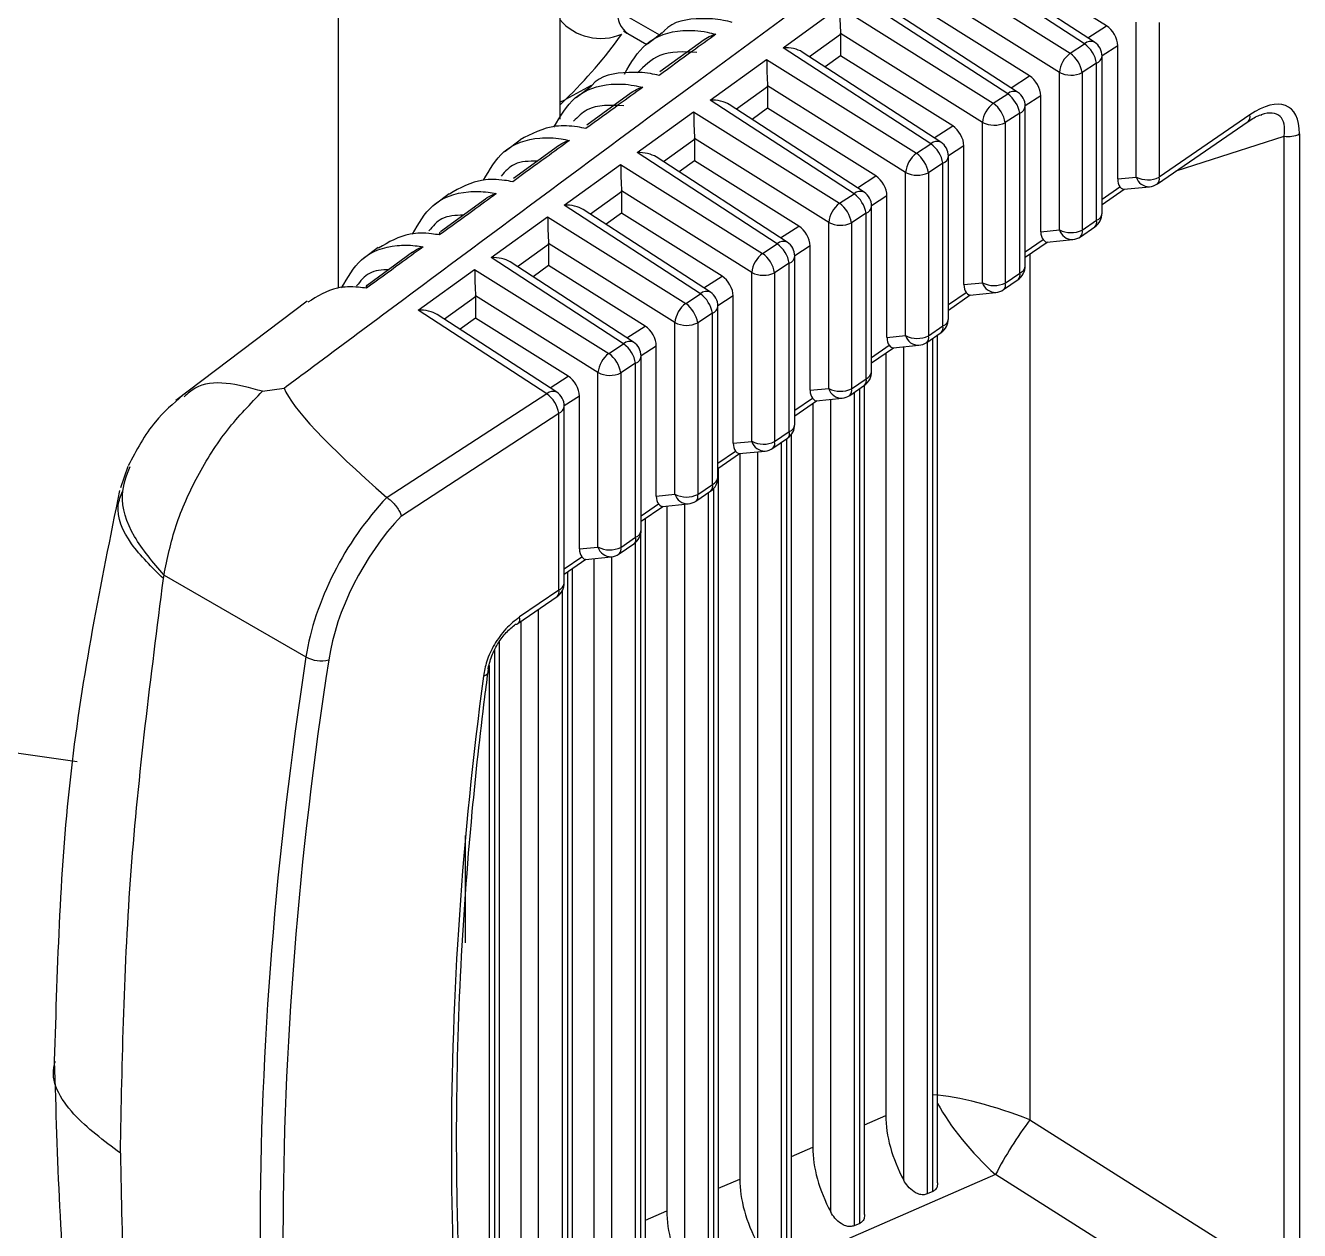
# Model space of a CAD drawing. Extents: x 16.5 to 113.1, y 4.4 to 84.5.
# Drawn here: x 23.024 to 23.789, y 64.282 to 65.005 of the extents above; entities that cross this region are included whole.
import ezdxf

# ---------------------------------------------------------------- set-up
doc = ezdxf.new("R2010")
doc.units = 0
doc.header["$MEASUREMENT"] = 0
doc.layers.add('OBJECT', color=7, linetype='CONTINUOUS')

msp = doc.modelspace()

# ---------------------------------------------------------------- linework, layer by layer
at = {"layer": 'OBJECT'}
for p, q in [((23.34438, 71.98588), (23.34438, 64.94917)), ((23.21145, 71.90914), (23.21145, 64.84773)), ((23.55635, 65.04811), (23.65097, 64.98883)), ((23.65961, 64.99445), (23.5662, 65.05519)), ((23.66555, 64.99545), (23.57769, 65.05258)), ((23.67274, 65.00526), (23.60074, 65.05037)), ((23.64445, 64.97733), (23.55689, 65.03219)), ((23.61347, 64.96442), (23.52235, 65.02367)), ((23.61941, 64.96542), (23.53385, 65.02105)), ((23.62657, 64.9752), (23.5569, 65.01885)), ((23.37916, 65.01436), (23.40435, 64.99981)), ((23.47851, 64.99214), (23.51251, 65.01659)), ((23.51251, 65.01659), (23.60479, 64.95877)), ((23.66161, 64.99801), (23.67274, 65.00526)), ((23.69063, 64.91445), (23.69063, 65.00739)), ((23.70432, 65.00722), (23.70432, 64.91428)), ((23.38538, 65.00062), (23.39669, 64.99409)), ((23.40592, 65.001), (23.39702, 64.99427)), ((23.43113, 64.99695), (23.40452, 64.97764)), ((23.51306, 65.00008), (23.49441, 64.98667)), ((23.59827, 64.94727), (23.51304, 65.00067)), ((23.51306, 65.00008), (23.51306, 64.98732)), ((23.56734, 64.93439), (23.47851, 64.99214)), ((23.57328, 64.93539), (23.49001, 64.98953)), ((23.51306, 64.98732), (23.50373, 64.98061)), ((23.58039, 64.94514), (23.51306, 64.98732)), ((23.65097, 64.98883), (23.65961, 64.99445)), ((23.67947, 64.99329), (23.6701, 64.98719)), ((23.6701, 64.89275), (23.6701, 64.98707)), ((23.67947, 64.91334), (23.67947, 64.99329)), ((23.43467, 64.96062), (23.46867, 64.98506)), ((23.46867, 64.98506), (23.55862, 64.92871)), ((23.66679, 64.98278), (23.65815, 64.97716)), ((23.66679, 64.88846), (23.66679, 64.98278)), ((23.61548, 64.96798), (23.62657, 64.9752)), ((23.64445, 64.8827), (23.64445, 64.97733)), ((23.65815, 64.97716), (23.65815, 64.88252)), ((23.36325, 64.96942), (23.34784, 64.96095)), ((23.36332, 64.96878), (23.35438, 64.96202)), ((23.38737, 64.96507), (23.36059, 64.94563)), ((23.46922, 64.96856), (23.45057, 64.95514)), ((23.5521, 64.91721), (23.4692, 64.96914)), ((23.46922, 64.96856), (23.46922, 64.9558)), ((23.60479, 64.95877), (23.61347, 64.96442)), ((23.34438, 64.95944), (23.34784, 64.96095)), ((23.34438, 64.95763), (23.34784, 64.96095)), ((23.5212, 64.90435), (23.43467, 64.96062)), ((23.52714, 64.90535), (23.44617, 64.958)), ((23.63329, 64.96323), (23.62396, 64.95716)), ((23.62396, 64.86103), (23.62396, 64.95704)), ((23.63329, 64.88158), (23.63329, 64.96323)), ((23.39083, 64.92909), (23.42483, 64.95354)), ((23.42483, 64.95354), (23.51244, 64.89865)), ((23.46922, 64.9558), (23.45989, 64.94908)), ((23.53421, 64.91508), (23.46922, 64.9558)), ((23.62065, 64.95275), (23.61197, 64.9471)), ((23.62065, 64.85673), (23.62065, 64.95275)), ((23.75883, 64.95177), (23.70432, 64.91428)), ((23.56934, 64.93795), (23.58039, 64.94514)), ((23.59827, 64.85094), (23.59827, 64.94727)), ((23.61197, 64.9471), (23.61197, 64.85076)), ((23.7033, 64.91033), (23.75781, 64.94782)), ((23.75772, 64.94776), (23.75781, 64.94782)), ((23.32071, 64.93655), (23.31173, 64.92976)), ((23.42538, 64.93703), (23.40673, 64.92362)), ((23.50592, 64.88715), (23.42536, 64.93762)), ((23.42538, 64.93703), (23.42538, 64.92427)), ((23.55862, 64.92871), (23.56734, 64.93439)), ((23.7146, 64.9181), (23.77939, 64.93903)), ((23.77939, 64.25156), (23.77939, 64.93903)), ((23.78867, 64.94032), (23.78867, 64.25284)), ((23.34361, 64.93317), (23.31665, 64.91358)), ((23.47507, 64.87432), (23.39083, 64.92909)), ((23.48101, 64.87532), (23.40233, 64.92648)), ((23.58712, 64.93317), (23.57783, 64.92712)), ((23.57783, 64.8293), (23.57783, 64.927)), ((23.58712, 64.84982), (23.58712, 64.93317)), ((23.34699, 64.89757), (23.38099, 64.92201)), ((23.38099, 64.92201), (23.46626, 64.86859)), ((23.42538, 64.92427), (23.41605, 64.91756)), ((23.48804, 64.88502), (23.42538, 64.92427)), ((23.57452, 64.92271), (23.56579, 64.91703)), ((23.57452, 64.825), (23.57452, 64.92271)), ((23.52321, 64.90791), (23.53421, 64.91508)), ((23.5521, 64.81918), (23.5521, 64.91721)), ((23.56579, 64.91703), (23.56579, 64.81901)), ((23.67947, 64.91334), (23.69063, 64.91445)), ((23.27807, 64.9043), (23.26909, 64.89751)), ((23.38154, 64.90551), (23.36289, 64.89209)), ((23.45974, 64.85709), (23.38152, 64.90609)), ((23.38154, 64.90551), (23.38154, 64.89275)), ((23.51244, 64.89865), (23.5212, 64.90435)), ((23.54094, 64.90311), (23.53169, 64.89709)), ((23.54094, 64.81807), (23.54094, 64.90311)), ((23.6701, 64.90124), (23.68085, 64.90864)), ((23.6701, 64.898), (23.68332, 64.90709)), ((23.68311, 64.90707), (23.69863, 64.90862)), ((23.29985, 64.90124), (23.27271, 64.8815)), ((23.42893, 64.84429), (23.34699, 64.89757)), ((23.53169, 64.79757), (23.53169, 64.89697)), ((23.30315, 64.86604), (23.33715, 64.89049)), ((23.33715, 64.89049), (23.42008, 64.83853)), ((23.43488, 64.84529), (23.35849, 64.89496)), ((23.38154, 64.89275), (23.37221, 64.88604)), ((23.44186, 64.85496), (23.38154, 64.89275)), ((23.52838, 64.89268), (23.51962, 64.88697)), ((23.52838, 64.79328), (23.52838, 64.89268)), ((23.65815, 64.88252), (23.66679, 64.88846)), ((23.47707, 64.87788), (23.48804, 64.88502)), ((23.50592, 64.78742), (23.50592, 64.88715)), ((23.51962, 64.88697), (23.51962, 64.78725)), ((23.63329, 64.88158), (23.64445, 64.8827)), ((23.65713, 64.87857), (23.66576, 64.88451)), ((23.3377, 64.87398), (23.31905, 64.86057)), ((23.41357, 64.82702), (23.33768, 64.87457)), ((23.3377, 64.87398), (23.3377, 64.86122)), ((23.46626, 64.86859), (23.47507, 64.87432)), ((23.49476, 64.87305), (23.48556, 64.86706)), ((23.49476, 64.78631), (23.49476, 64.87305)), ((23.62396, 64.86951), (23.63467, 64.87688)), ((23.62396, 64.86627), (23.63714, 64.87533)), ((23.63693, 64.87531), (23.65245, 64.87686)), ((23.23543, 64.87205), (23.22644, 64.86526)), ((23.25609, 64.86928), (23.22877, 64.84938)), ((23.3828, 64.81425), (23.30315, 64.86604)), ((23.48556, 64.76584), (23.48556, 64.86694)), ((23.62669, 64.86815), (23.62669, 64.34813)), ((23.25931, 64.83452), (23.29331, 64.85896)), ((23.29331, 64.85896), (23.37391, 64.80846)), ((23.38874, 64.81525), (23.31465, 64.86343)), ((23.3377, 64.86122), (23.32837, 64.85451)), ((23.39568, 64.8249), (23.3377, 64.86122)), ((23.45974, 64.75566), (23.45974, 64.85709)), ((23.48225, 64.86265), (23.47344, 64.85691)), ((23.47344, 64.85691), (23.47344, 64.75549)), ((23.48225, 64.76155), (23.48225, 64.86265)), ((23.43094, 64.84785), (23.44186, 64.85496)), ((23.58712, 64.84982), (23.59827, 64.85094)), ((23.61095, 64.84682), (23.61963, 64.85279)), ((23.61197, 64.85076), (23.62065, 64.85673)), ((23.29386, 64.84246), (23.27521, 64.82905)), ((23.36739, 64.79696), (23.29384, 64.84304)), ((23.29386, 64.84246), (23.29386, 64.8297)), ((23.42008, 64.83853), (23.42893, 64.84429)), ((23.44859, 64.84299), (23.43942, 64.83702)), ((23.44859, 64.75455), (23.44859, 64.84299)), ((23.57783, 64.83779), (23.58849, 64.84512)), ((23.57783, 64.83454), (23.59097, 64.84358)), ((23.59076, 64.84356), (23.60628, 64.84511)), ((23.19279, 64.83981), (23.11397, 64.7802)), ((23.33667, 64.78422), (23.25931, 64.83452)), ((23.43943, 64.73411), (23.43943, 64.8369)), ((23.34261, 64.78522), (23.27081, 64.83191)), ((23.29386, 64.8297), (23.28453, 64.82299)), ((23.3495, 64.79483), (23.29386, 64.8297)), ((23.41357, 64.72391), (23.41357, 64.82702)), ((23.43611, 64.83261), (23.42726, 64.82685)), ((23.42726, 64.82685), (23.42726, 64.72373)), ((23.43611, 64.72982), (23.43611, 64.83261)), ((23.3848, 64.81781), (23.39568, 64.8249)), ((23.54094, 64.81807), (23.5521, 64.81918)), ((23.56477, 64.81506), (23.57349, 64.82106)), ((23.56579, 64.81901), (23.57452, 64.825)), ((23.57132, 64.31029), (23.57132, 64.81956)), ((23.37391, 64.80846), (23.3828, 64.81425)), ((23.40241, 64.81293), (23.39329, 64.80699)), ((23.40241, 64.72279), (23.40241, 64.81293)), ((23.53169, 64.80606), (23.54232, 64.81336)), ((23.53169, 64.80281), (23.54479, 64.81182)), ((23.54458, 64.8118), (23.5601, 64.81335)), ((23.55096, 64.31187), (23.55096, 64.81243)), ((23.56504, 64.81524), (23.56504, 64.30354)), ((23.56839, 64.305), (23.56839, 64.81754)), ((23.39329, 64.70238), (23.39329, 64.80687)), ((23.5402, 64.80866), (23.5402, 64.35072)), ((23.36739, 64.69215), (23.36739, 64.79696)), ((23.38998, 64.80258), (23.38109, 64.79679)), ((23.38109, 64.79679), (23.38109, 64.69197)), ((23.38998, 64.69809), (23.38998, 64.80258)), ((23.33867, 64.78778), (23.3495, 64.79483)), ((23.5186, 64.7833), (23.52736, 64.78933)), ((23.51962, 64.78725), (23.52838, 64.79328)), ((23.52748, 64.29119), (23.52748, 64.78941)), ((23.16597, 64.78571), (23.17887, 64.78765)), ((23.33667, 64.78422), (23.24087, 64.72185)), ((23.35623, 64.78287), (23.34716, 64.77696)), ((23.35623, 64.69103), (23.35623, 64.78287)), ((23.48556, 64.77433), (23.49614, 64.7816)), ((23.49476, 64.78631), (23.50592, 64.78742)), ((23.4984, 64.78004), (23.51392, 64.78159)), ((23.50712, 64.29278), (23.50712, 64.78091)), ((23.5212, 64.78509), (23.5212, 64.28445)), ((23.52455, 64.28591), (23.52455, 64.78739)), ((23.34716, 64.67065), (23.34716, 64.77684)), ((23.48556, 64.77108), (23.49861, 64.78006)), ((23.49636, 64.77851), (23.49636, 64.33163)), ((23.24931, 64.711), (23.34385, 64.77255)), ((23.34385, 64.66636), (23.34385, 64.77255)), ((23.47242, 64.75154), (23.48123, 64.7576)), ((23.47344, 64.75549), (23.48225, 64.76155)), ((23.48364, 64.2721), (23.48364, 64.75994)), ((23.43943, 64.7426), (23.44996, 64.74985)), ((23.44859, 64.75455), (23.45974, 64.75566)), ((23.45223, 64.74828), (23.46775, 64.74983)), ((23.47736, 64.75494), (23.47736, 64.26536)), ((23.48071, 64.26682), (23.48071, 64.75724)), ((23.43943, 64.73935), (23.45244, 64.7483)), ((23.45252, 64.74831), (23.45252, 64.31253)), ((23.46328, 64.27369), (23.46328, 64.74939)), ((23.08512, 64.74058), (23.08055, 64.72781)), ((23.4398, 64.25301), (23.4398, 64.73961)), ((23.42726, 64.72373), (23.43611, 64.72982)), ((23.43687, 64.24772), (23.43687, 64.72743)), ((23.24087, 64.72185), (23.24064, 64.72203)), ((23.40241, 64.72279), (23.41357, 64.72391)), ((23.42624, 64.71978), (23.43509, 64.72587)), ((23.43352, 64.72479), (23.43352, 64.24626)), ((23.39329, 64.71087), (23.40378, 64.71809)), ((23.39329, 64.70763), (23.40626, 64.71655)), ((23.40605, 64.71652), (23.42157, 64.71807)), ((23.40867, 64.71679), (23.40867, 64.29344)), ((23.41944, 64.25459), (23.41944, 64.71786)), ((23.39595, 64.23392), (23.39595, 64.70946)), ((23.38109, 64.69197), (23.38998, 64.69809)), ((23.39303, 64.22863), (23.39303, 64.70009)), ((23.35623, 64.69103), (23.36739, 64.69215)), ((23.38007, 64.68803), (23.38896, 64.69414)), ((23.38968, 64.69469), (23.38968, 64.22717)), ((23.34716, 64.67914), (23.35761, 64.68633)), ((23.34716, 64.6759), (23.36008, 64.68479)), ((23.35987, 64.68477), (23.37539, 64.68632)), ((23.36483, 64.68526), (23.36483, 64.27435)), ((23.3756, 64.2355), (23.3756, 64.68634)), ((23.10647, 64.67319), (23.10678, 64.67536)), ((23.10678, 64.67536), (23.19203, 64.62615)), ((23.34919, 64.20954), (23.34919, 64.67729)), ((23.35211, 64.21482), (23.35211, 64.67931)), ((23.34385, 64.66636), (23.32032, 64.65018)), ((23.34584, 64.66568), (23.34584, 64.20808)), ((23.3193, 64.64623), (23.34282, 64.66241)), ((23.33176, 64.21641), (23.33176, 64.6548)), ((23.32099, 64.6474), (23.32099, 64.25526)), ((23.30827, 64.19573), (23.30827, 64.63552)), ((23.30534, 64.19045), (23.30534, 64.63036)), ((23.30199, 64.62103), (23.30199, 64.18899)), ((23.28791, 64.45442), (23.28791, 64.51889)), ((23.52748, 64.34518), (23.5402, 64.35072)), ((23.62669, 64.34813), (23.77939, 64.25156)), ((23.48364, 64.32609), (23.49636, 64.33163)), ((23.60608, 64.31518), (23.29163, 64.17824)), ((23.75642, 64.2201), (23.60608, 64.31518)), ((23.4398, 64.30699), (23.45252, 64.31253)), ((23.56839, 64.305), (23.56504, 64.30354)), ((23.39595, 64.2879), (23.40867, 64.29344)), ((23.52455, 64.28591), (23.5212, 64.28445))]:
    msp.add_line(p, q, dxfattribs=at)
at = {"layer": 'OBJECT', "flags": 128}
for points in [[(22.32757, 65.09288), (22.39848, 64.99425), (22.47497, 64.90286), (22.5559, 64.82008), (22.64004, 64.74716), (22.72614, 64.6852), (22.81288, 64.63512), (22.89897, 64.59769), (22.98311, 64.57346), (23.05462, 64.56335)], [(23.29858, 64.61464), (23.29952, 64.61504), (23.30032, 64.6155), (23.30096, 64.61603), (23.30143, 64.61661), (23.30172, 64.61724), (23.30182, 64.6179), (23.30174, 64.61858), (23.30147, 64.61926)]]:
    msp.add_lwpolyline(points, dxfattribs=at)
at = {"layer": 'OBJECT'}
for centre, radius, start, end in [((23.39348, 65.01256), 0.01443, 172.85696, 235.83082), ((23.36898, 65.03007), 0.03235, 220.51695, 293.12435), ((23.15282, 65.16284), 0.2807, 314.00793, 324.61972), ((23.66329, 64.99069), 0.00527, 64.69447, 134.42262), ((23.6601, 64.98707), 0.01, 0, 56.96766), ((23.66082, 64.97565), 0.01645, 126.76781, 174.14287), ((23.63996, 64.97401), 0.01846, 9.79966, 53.37752), ((23.64859, 64.97964), 0.01846, 9.79966, 53.37752), ((23.66496, 64.98761), 0.00517, 290.7046, 353.98537), ((23.65148, 64.99115), 0.0155, 243.05513, 295.48896), ((23.61716, 64.96066), 0.00527, 64.69222, 134.42777), ((23.60246, 64.9496), 0.01846, 9.79975, 53.37543), ((23.61396, 64.95704), 0.01, 0, 56.96766), ((23.61464, 64.94559), 0.01645, 126.76361, 174.14604), ((23.59378, 64.94395), 0.01846, 9.80052, 53.37418), ((23.61883, 64.95758), 0.00516, 290.68948, 354.00049), ((23.75509, 64.95063), 0.00391, 314.04048, 16.9415), ((23.6053, 64.96109), 0.0155, 243.05411, 295.48896), ((23.57103, 64.93062), 0.00527, 64.68596, 134.42954), ((23.55632, 64.91957), 0.01846, 9.80102, 53.37416), ((23.56783, 64.927), 0.01, 0, 56.96766), ((23.78199, 64.95445), 0.01563, 260.45171, 295.31605), ((23.56846, 64.91553), 0.01645, 126.76593, 174.14475), ((23.5476, 64.91389), 0.01846, 9.80022, 53.37696), ((23.57269, 64.92754), 0.00516, 290.68948, 354.00049), ((23.55912, 64.93103), 0.0155, 243.05513, 295.48896), ((23.69765, 64.92827), 0.0155, 243.05464, 295.48892), ((23.69849, 64.91684), 0.00822, 196.86417, 270.95863), ((23.69764, 64.91857), 0.01, 275.70072, 304.51809), ((23.70059, 64.91314), 0.00391, 314.03896, 16.94302), ((23.52489, 64.90059), 0.00527, 64.69944, 134.42214), ((23.51019, 64.88954), 0.01846, 9.79839, 53.37879), ((23.52169, 64.89697), 0.01, 0, 56.96766), ((23.52228, 64.88547), 0.01645, 126.76361, 174.14604), ((23.50142, 64.88383), 0.01846, 9.80084, 53.37386), ((23.52656, 64.89751), 0.00516, 290.68969, 354.00221), ((23.6601, 64.89275), 0.01, 304.51809, 0), ((23.66305, 64.88732), 0.00391, 314.0429, 16.93428), ((23.6651, 64.89319), 0.00502, 289.64801, 355.04197), ((23.51295, 64.90097), 0.0155, 243.05493, 295.48814), ((23.65148, 64.89652), 0.0155, 243.05513, 295.48896), ((23.65232, 64.88508), 0.00822, 196.86952, 270.95372), ((23.65441, 64.88138), 0.00391, 314.03682, 16.94036), ((23.47876, 64.87056), 0.00527, 64.694, 134.42149), ((23.46405, 64.8595), 0.01846, 9.80102, 53.37416), ((23.47556, 64.86694), 0.01, 0, 56.96766), ((23.65146, 64.88681), 0.01, 275.70072, 304.51809), ((23.47611, 64.85541), 0.01645, 126.76503, 174.14565), ((23.45525, 64.85377), 0.01846, 9.79916, 53.37754), ((23.48042, 64.86748), 0.00517, 290.70622, 353.98375), ((23.46677, 64.87091), 0.0155, 243.05452, 295.49006), ((23.61396, 64.86103), 0.01, 304.51809, 0), ((23.61897, 64.86146), 0.00502, 289.63026, 355.05972), ((23.6053, 64.86476), 0.0155, 243.05411, 295.48896), ((23.60614, 64.85332), 0.00822, 196.86757, 270.95537), ((23.60823, 64.84963), 0.00391, 314.04048, 16.9415), ((23.61691, 64.85559), 0.00391, 314.04177, 16.9419), ((23.43262, 64.84052), 0.00527, 64.69025, 134.42974), ((23.41792, 64.82947), 0.01846, 9.79975, 53.37543), ((23.42943, 64.8369), 0.01, 360, 56.96766), ((23.60528, 64.85506), 0.01, 275.70072, 304.51809), ((23.42993, 64.82535), 0.01645, 126.76534, 174.14534), ((23.40907, 64.82371), 0.01846, 9.80102, 53.37416), ((23.43429, 64.83744), 0.00516, 290.68948, 354.00049), ((23.42059, 64.84085), 0.0155, 243.05525, 295.48782), ((23.56783, 64.8293), 0.01, 304.51809, 0), ((23.57283, 64.82973), 0.00501, 289.6277, 355.06228), ((23.55912, 64.833), 0.0155, 243.05513, 295.48896), ((23.55996, 64.82157), 0.00822, 196.86777, 270.95517), ((23.56206, 64.81787), 0.00391, 314.0429, 16.93428), ((23.57078, 64.82387), 0.00391, 314.0389, 16.94308), ((23.38649, 64.81049), 0.00527, 64.69514, 134.42194), ((23.37178, 64.79943), 0.01847, 9.80444, 53.37274), ((23.38329, 64.80687), 0.01, 0, 56.96766), ((23.55911, 64.8233), 0.01, 275.70072, 304.51809), ((23.38375, 64.79529), 0.01645, 126.76488, 174.14476), ((23.3629, 64.79365), 0.01846, 9.79789, 53.37881), ((23.38815, 64.80741), 0.00516, 290.69105, 354.00084), ((23.37442, 64.81078), 0.0155, 243.054, 295.4901), ((23.52169, 64.79757), 0.01, 304.51809, 0), ((23.5267, 64.798), 0.00501, 289.62932, 355.06258), ((23.52464, 64.79214), 0.00391, 314.04448, 16.9327), ((23.34039, 64.78023), 0.00546, 66.07089, 133.05068), ((23.32565, 64.7694), 0.01846, 9.79966, 53.37752), ((23.33716, 64.77684), 0.01, 0, 56.96766), ((23.51295, 64.80124), 0.0155, 243.05493, 295.48814), ((23.51379, 64.78981), 0.00822, 196.86757, 270.95537), ((23.51293, 64.79154), 0.01, 275.70072, 304.51809), ((23.51588, 64.78611), 0.00391, 314.04048, 16.9415), ((23.34202, 64.77738), 0.00517, 290.70622, 353.98375), ((23.47556, 64.76584), 0.01, 304.51809, 0), ((23.48056, 64.76627), 0.00502, 289.64801, 355.04197), ((23.47851, 64.76041), 0.00391, 314.0429, 16.93428), ((23.46677, 64.76949), 0.0155, 243.05452, 295.49006), ((23.46761, 64.75805), 0.00822, 196.86542, 270.95738), ((23.46675, 64.75978), 0.01, 275.70072, 304.51809), ((23.4697, 64.75435), 0.00391, 314.04084, 16.93635), ((23.42943, 64.73411), 0.01, 304.51809, 0), ((23.43238, 64.72868), 0.00391, 314.04048, 16.9415), ((23.43443, 64.73454), 0.00502, 289.63026, 355.05972), ((23.42059, 64.73773), 0.0155, 243.05525, 295.48782), ((23.42143, 64.72629), 0.00822, 196.86933, 270.95361), ((23.42058, 64.72802), 0.01, 275.70072, 304.51809), ((23.42353, 64.72259), 0.00391, 314.04048, 16.9415), ((23.38329, 64.70238), 0.01, 304.51809, 0), ((23.38624, 64.69695), 0.00391, 314.04491, 16.93227), ((23.3883, 64.70281), 0.00501, 289.62932, 355.06258), ((23.37442, 64.70597), 0.0155, 243.054, 295.4901), ((23.37525, 64.69453), 0.00822, 196.86629, 270.95665), ((23.37735, 64.69084), 0.00391, 314.0429, 16.93428), ((23.3744, 64.69627), 0.01, 275.70072, 304.51809), ((23.33716, 64.67065), 0.01, 304.51809, 0), ((23.34011, 64.66522), 0.00391, 314.04448, 16.9327), ((23.34202, 64.67119), 0.00517, 290.70622, 353.98375), ((23.31801, 64.64817), 0.00233, 267.71363, 303.71129), ((23.31658, 64.64904), 0.00391, 314.0429, 16.93428), ((23.20106, 64.64243), 0.01861, 240.9946, 284.36424), ((23.83386, 64.19564), 0.25724, 143.64486, 152.31025)]:
    msp.add_arc(centre, radius, start, end, dxfattribs=at)
for centre, major_axis, ratio, start_param, end_param in [((23.513, 65.0092), (-0.00038, 0.01204), 0.026825, 0.909765, 2.358101), ((23.67232, 64.99729), (-0.00503, 0.00865), 0.586689, 3.931682, 5.443764), ((23.50593, 65.00412), (-0.00502, 0.00868), 0.583023, 3.930752, 4.000853), ((23.479, 64.98476), (0.01403, 0.00033), 0.527029, 0.656435, 1.593412), ((23.46916, 64.97768), (-0.00038, 0.01204), 0.026825, 0.909765, 2.358101), ((23.62615, 64.96722), (-0.00503, 0.00865), 0.586689, 3.931682, 5.443764), ((23.46209, 64.97259), (-0.00502, 0.00868), 0.583023, 3.930752, 4.000853), ((23.43516, 64.95323), (0.01403, 0.00033), 0.527029, 0.656435, 1.593412), ((23.75321, 64.9099), (0.02883, 0.04658), 0.44344, 5.661566, 7.073092), ((23.42532, 64.94615), (-0.00038, 0.01204), 0.026825, 0.909765, 2.358101), ((23.74652, 64.91419), (0.03016, 0.037), 0.376374, 5.707099, 6.809954), ((23.57997, 64.93716), (-0.00503, 0.00865), 0.586689, 3.931682, 5.443764), ((23.41825, 64.94107), (-0.00502, 0.00868), 0.583023, 3.930752, 4.000853), ((23.39132, 64.92171), (0.01403, 0.00033), 0.527029, 0.656435, 1.593412), ((23.38148, 64.91463), (-0.00038, 0.01204), 0.026825, 0.909765, 2.358101), ((23.53379, 64.9071), (-0.00503, 0.00865), 0.586689, 3.931682, 5.443764), ((23.68692, 64.9175), (0.00469, 0.00996), 0.580588, 2.252663, 2.870395), ((23.37441, 64.90954), (-0.00502, 0.00868), 0.583023, 3.930752, 4.000853), ((23.67977, 64.91679), (-0.00354, 0.00967), 0.277978, 2.464247, 3.212889), ((23.34748, 64.89018), (0.01403, 0.00033), 0.527029, 0.656435, 1.593412), ((23.33764, 64.8831), (-0.00038, 0.01204), 0.026825, 0.909765, 2.358101), ((23.48762, 64.87704), (-0.00503, 0.00865), 0.586689, 3.931682, 5.443764), ((23.64074, 64.88574), (0.00469, 0.00996), 0.580588, 2.252663, 2.870395), ((23.33057, 64.87802), (-0.00502, 0.00868), 0.583023, 3.930752, 4.000853), ((23.63359, 64.88503), (-0.00354, 0.00967), 0.277978, 2.464247, 3.212889), ((23.30364, 64.85866), (0.01403, 0.00033), 0.527029, 0.656435, 1.593412), ((23.2938, 64.85158), (-0.00038, 0.01204), 0.026825, 0.909765, 2.358101), ((23.44144, 64.84698), (-0.00503, 0.00865), 0.586689, 3.931682, 5.443764), ((23.59456, 64.85399), (0.00469, 0.00996), 0.580588, 2.252663, 2.870395), ((23.28673, 64.84649), (-0.00502, 0.00868), 0.583023, 3.930752, 4.000853), ((23.58742, 64.85327), (-0.00354, 0.00967), 0.277978, 2.464247, 3.212889), ((23.2598, 64.82713), (0.01403, 0.00033), 0.527029, 0.656435, 1.593412), ((23.39526, 64.81692), (-0.00503, 0.00865), 0.586689, 3.931682, 5.443764), ((23.54839, 64.82223), (0.00469, 0.00996), 0.580588, 2.252663, 2.870395), ((23.54124, 64.82151), (-0.00354, 0.00967), 0.277978, 2.464247, 3.212889), ((23.34909, 64.78686), (-0.00503, 0.00865), 0.586689, 3.931682, 5.443764), ((24.80933, 63.77115), (1.6308, -1.02452), 0.0499, 3.210425, 3.451538), ((23.50221, 64.79047), (0.00469, 0.00996), 0.580588, 2.252663, 2.870395), ((23.49506, 64.78976), (-0.00354, 0.00967), 0.277978, 2.464247, 3.212889), ((23.45603, 64.75871), (0.00469, 0.00996), 0.580588, 2.252663, 2.870395), ((23.44889, 64.758), (-0.00354, 0.00967), 0.277978, 2.464247, 3.212889), ((23.27953, 64.65428), (0.06455, 0.10125), 0.604584, 1.264376, 2.200997), ((23.40986, 64.72695), (0.00469, 0.00996), 0.580588, 2.252663, 2.870395), ((23.40271, 64.72624), (-0.00354, 0.00967), 0.277978, 2.464247, 3.212889), ((23.28622, 64.64999), (0.05957, 0.09257), 0.606975, 1.282137, 2.203671), ((23.36368, 64.6952), (0.00469, 0.00996), 0.580588, 2.252663, 2.870395), ((23.35653, 64.69448), (-0.00354, 0.00967), 0.277978, 2.464247, 3.212889), ((24.83907, 65.14991), (1.21808, 1.89372), 0.606848, 2.203527, 2.567035), ((24.84576, 65.14561), (1.2131, 1.88504), 0.606975, 2.203671, 2.567179), ((24.89502, 65.1712), (1.17592, 1.82549), 0.606958, 2.231413, 2.540442), ((23.61116, 64.33866), (0.05982, -0.02069), 0.225528, 1.386846, 2.434043), ((23.61116, 64.33866), (-0.04394, 0.04585), 0.320773, 0.858748, 1.783948), ((23.58299, 64.32639), (-0.03018, 0.05215), 0.581784, 0.788082, 1.513013), ((23.53915, 64.3073), (-0.03018, 0.05215), 0.581784, 0.788082, 1.513013), ((23.49531, 64.2882), (-0.03018, 0.05215), 0.581784, 0.788082, 1.513013), ((23.45147, 64.26911), (-0.03018, 0.05215), 0.581784, 0.788082, 1.513013)]:
    msp.add_ellipse(centre, major_axis=major_axis, ratio=ratio, start_param=start_param, end_param=end_param, dxfattribs=at)
for points, knots in [([(23.17887, 64.78765), (23.18281, 64.79059), (23.20253, 64.80529), (23.28541, 64.86698), (23.44506, 64.98562), (23.59046, 65.09156), (23.67197, 65.15095)], [0, 0, 0, 0, 0.024148, 0.120739, 0.507103, 1, 1, 1, 1]), ([(23.38278, 65.00222), (23.38282, 65.00212), (23.3829, 65.0019), (23.38451, 65.00107), (23.38538, 65.00062)], [0, 0, 0, 0, 0.454906, 1, 1, 1, 1]), ([(23.38323, 64.97632), (23.38717, 64.98303), (23.39538, 64.99701), (23.41437, 65.0032), (23.42951, 65.00239), (23.43643, 65.00065), (23.43818, 65.00021)], [0, 0, 0, 0, 0.343292, 0.715843, 0.928386, 1, 1, 1, 1]), ([(23.44805, 65.00737), (23.44626, 65.0078), (23.43989, 65.00935), (23.42533, 65.00996), (23.41179, 65.00818), (23.40638, 65.00138), (23.406, 65.00091)], [0, 0, 0, 0, 0.109755, 0.392228, 0.957494, 1, 1, 1, 1]), ([(23.43818, 65.00021), (23.43349, 64.99681), (23.42213, 64.98858), (23.41077, 64.98033), (23.4041, 64.97549)], [0, 0, 0, 0, 0.4124608, 1, 1, 1, 1]), ([(23.43111, 64.99699), (23.43243, 64.99786), (23.43456, 64.99925), (23.43714, 64.99998), (23.43814, 65.0002), (23.43818, 65.00021)], [0, 0, 0, 0, 0.616049, 0.983873, 1, 1, 1, 1]), ([(23.42679, 64.98931), (23.41886, 64.98967), (23.40453, 64.99034), (23.39519, 64.98109), (23.39103, 64.97697)], [0, 0, 0, 0, 0.554324, 1, 1, 1, 1]), ([(23.4041, 64.97549), (23.40235, 64.97588), (23.39603, 64.97729), (23.38163, 64.97755), (23.36847, 64.97569), (23.36337, 64.96908), (23.36322, 64.96889)], [0, 0, 0, 0, 0.110957, 0.401223, 0.982187, 1, 1, 1, 1]), ([(23.34096, 64.94448), (23.34474, 64.95097), (23.35277, 64.96476), (23.37124, 64.97082), (23.38598, 64.97024), (23.39252, 64.96872), (23.39423, 64.96833)], [0, 0, 0, 0, 0.340189, 0.722822, 0.927648, 1, 1, 1, 1]), ([(23.39423, 64.96833), (23.38954, 64.96492), (23.37818, 64.95668), (23.36682, 64.94843), (23.36014, 64.94358)], [0, 0, 0, 0, 0.41243, 1, 1, 1, 1]), ([(23.38733, 64.96513), (23.38872, 64.96604), (23.3908, 64.96739), (23.39331, 64.96811), (23.39419, 64.96832), (23.39423, 64.96833)], [0, 0, 0, 0, 0.656284, 0.983483, 1, 1, 1, 1]), ([(23.38295, 64.95724), (23.37497, 64.95762), (23.363, 64.95819), (23.35525, 64.95055), (23.35267, 64.94801)], [0, 0, 0, 0, 0.666703, 1, 1, 1, 1]), ([(23.75781, 64.94782), (23.7603, 64.94938), (23.76347, 64.95137), (23.7656, 64.9518), (23.76605, 64.95189)], [0, 0, 0, 0, 0.78639, 1, 1, 1, 1]), ([(23.36014, 64.94358), (23.35844, 64.94392), (23.35221, 64.94515), (23.33759, 64.94579), (23.32737, 64.94035), (23.32059, 64.93674)], [0, 0, 0, 0, 0.112432, 0.41151, 1, 1, 1, 1]), ([(23.29865, 64.91256), (23.30229, 64.91886), (23.31016, 64.93248), (23.32812, 64.93843), (23.34245, 64.93806), (23.3486, 64.93676), (23.35027, 64.93641)], [0, 0, 0, 0, 0.3379675, 0.730831, 0.9269547, 1, 1, 1, 1]), ([(23.35027, 64.93641), (23.34559, 64.933), (23.33423, 64.92475), (23.32287, 64.91649), (23.31619, 64.91163)], [0, 0, 0, 0, 0.412395, 1, 1, 1, 1]), ([(23.34356, 64.93325), (23.34501, 64.93418), (23.34705, 64.9355), (23.34949, 64.93621), (23.35023, 64.9364), (23.35027, 64.93641)], [0, 0, 0, 0, 0.69953, 0.983074, 1, 1, 1, 1]), ([(23.33097, 64.92399), (23.32607, 64.92397), (23.31726, 64.92395), (23.3117, 64.91779), (23.30923, 64.91506)], [0, 0, 0, 0, 0.556361, 1, 1, 1, 1]), ([(23.31619, 64.91163), (23.31452, 64.91193), (23.30836, 64.91302), (23.29426, 64.91336), (23.28449, 64.90783), (23.27812, 64.90422)], [0, 0, 0, 0, 0.113812, 0.421801, 1, 1, 1, 1]), ([(23.25603, 64.88018), (23.25962, 64.88646), (23.26741, 64.9001), (23.28502, 64.90603), (23.29892, 64.90585), (23.30469, 64.90476), (23.30632, 64.90445)], [0, 0, 0, 0, 0.3418664, 0.74196, 0.9268836, 1, 1, 1, 1]), ([(23.30632, 64.90445), (23.30163, 64.90104), (23.29027, 64.89278), (23.27891, 64.88451), (23.27223, 64.87965)], [0, 0, 0, 0, 0.412358, 1, 1, 1, 1]), ([(23.29979, 64.90134), (23.3013, 64.9023), (23.3033, 64.90358), (23.30567, 64.90428), (23.30628, 64.90444), (23.30632, 64.90445)], [0, 0, 0, 0, 0.745899, 0.982565, 1, 1, 1, 1]), ([(23.28645, 64.8915), (23.28188, 64.89135), (23.27344, 64.89108), (23.26821, 64.88489), (23.26581, 64.88205)], [0, 0, 0, 0, 0.541973, 1, 1, 1, 1]), ([(23.27223, 64.87965), (23.27061, 64.8799), (23.26451, 64.88085), (23.25092, 64.8809), (23.24161, 64.8753), (23.23565, 64.87172)], [0, 0, 0, 0, 0.115311, 0.432884, 1, 1, 1, 1]), ([(23.27223, 64.87965), (23.27223, 64.87967), (23.27223, 64.87995), (23.27226, 64.88093), (23.27251, 64.88128), (23.27269, 64.88154)], [0, 0, 0, 0, 0.018689, 0.268956, 1, 1, 1, 1]), ([(23.21343, 64.84781), (23.21697, 64.85407), (23.22469, 64.86772), (23.24192, 64.87361), (23.25541, 64.87362), (23.26077, 64.87273), (23.26236, 64.87246)], [0, 0, 0, 0, 0.345745, 0.753689, 0.926758, 1, 1, 1, 1]), ([(23.26236, 64.87246), (23.25768, 64.86905), (23.24632, 64.86077), (23.23495, 64.85249), (23.22828, 64.84763)], [0, 0, 0, 0, 0.412318, 1, 1, 1, 1]), ([(23.25602, 64.86939), (23.2576, 64.87039), (23.25955, 64.87162), (23.26185, 64.87232), (23.26232, 64.87245), (23.26236, 64.87246)], [0, 0, 0, 0, 0.795807, 0.982105, 1, 1, 1, 1]), ([(23.24183, 64.85889), (23.23763, 64.85862), (23.22961, 64.85811), (23.22473, 64.85194), (23.2224, 64.849)], [0, 0, 0, 0, 0.52394, 1, 1, 1, 1]), ([(23.22828, 64.84763), (23.22828, 64.84765), (23.22828, 64.84787), (23.22831, 64.84881), (23.22855, 64.84916), (23.22873, 64.84943)], [0, 0, 0, 0, 0.019299, 0.222976, 1, 1, 1, 1]), ([(23.22828, 64.84763), (23.22669, 64.84784), (23.22066, 64.84864), (23.2076, 64.84842), (23.19874, 64.84277), (23.19318, 64.83922)], [0, 0, 0, 0, 0.116942, 0.444862, 1, 1, 1, 1]), ([(23.16597, 64.78571), (23.15848, 64.78778), (23.1435, 64.79193), (23.12736, 64.79003), (23.12097, 64.78436), (23.11886, 64.78249)], [0, 0, 0, 0, 0.401193, 0.802386, 1, 1, 1, 1]), ([(23.11814, 64.78336), (23.11233, 64.77834), (23.09882, 64.76667), (23.0902, 64.75027), (23.08528, 64.74092)], [0, 0, 0, 0, 0.429713, 1, 1, 1, 1]), ([(23.10678, 64.67536), (23.1088, 64.68523), (23.11282, 64.70496), (23.12638, 64.73512), (23.14415, 64.76336), (23.1587, 64.77826), (23.16597, 64.78571)], [0, 0, 0, 0, 0.250001, 0.499999, 0.750001, 1, 1, 1, 1]), ([(23.10678, 64.67536), (23.10023, 64.683), (23.08667, 64.69882), (23.0794, 64.72264), (23.08429, 64.73512), (23.08644, 64.74059)], [0, 0, 0, 0, 0.34425, 0.712552, 1, 1, 1, 1]), ([(23.0801, 64.72615), (23.06878, 64.67034), (23.04601, 64.55806), (23.04261, 64.4419), (23.0409, 64.38348)], [0, 0, 0, 0, 0.497018, 1, 1, 1, 1]), ([(23.10647, 64.67319), (23.09946, 64.68004), (23.08493, 64.69424), (23.07702, 64.71348), (23.08072, 64.72286), (23.08181, 64.72562)], [0, 0, 0, 0, 0.396563, 0.822164, 1, 1, 1, 1]), ([(23.24087, 64.72185), (23.24164, 64.72126), (23.2432, 64.72007), (23.24551, 64.71757), (23.24749, 64.71487), (23.24868, 64.71268), (23.24917, 64.71145), (23.2493, 64.71105), (23.24931, 64.711)], [0, 0, 0, 0, 0.2192768, 0.4385033, 0.6592408, 0.8829816, 0.9858182, 1, 1, 1, 1]), ([(23.08058, 64.32815), (23.08166, 64.38413), (23.08383, 64.49609), (23.09892, 64.61416), (23.10647, 64.67319)], [0, 0, 0, 0, 0.5, 1, 1, 1, 1]), ([(23.32032, 64.65018), (23.31748, 64.64794), (23.31181, 64.64346), (23.30491, 64.63386), (23.30031, 64.62386), (23.29913, 64.61759), (23.29858, 64.61464)], [0, 0, 0, 0, 0.2618794, 0.5244054, 0.7764165, 1, 1, 1, 1]), ([(23.30147, 64.61926), (23.30215, 64.62209), (23.30336, 64.62712), (23.30741, 64.63474), (23.3123, 64.64121), (23.316, 64.64426), (23.31791, 64.64584)], [0, 0, 0, 0, 0.2953363, 0.5247161, 0.7544597, 1, 1, 1, 1]), ([(23.30147, 64.61926), (23.30072, 64.61349), (23.29697, 64.58464), (23.28656, 64.48912), (23.28201, 64.39583), (23.28242, 64.30522), (23.28444, 64.21542), (23.2942, 64.13568), (23.30147, 64.07629)], [0, 0, 0, 0, 0.029967, 0.149857, 0.5, 0.529968, 0.649857, 1, 1, 1, 1]), ([(23.08058, 64.32815), (23.07055, 64.33557), (23.04972, 64.35098), (23.03793, 64.37203), (23.04134, 64.38274), (23.04155, 64.38341)], [0, 0, 0, 0, 0.465357, 0.966381, 1, 1, 1, 1]), ([(23.0409, 64.38348), (23.04261, 64.32504), (23.04599, 64.20885), (23.06877, 64.0961), (23.0801, 64.04005)], [0, 0, 0, 0, 0.502926, 1, 1, 1, 1]), ([(23.08058, 64.32815), (23.08166, 64.27342), (23.08383, 64.16396), (23.09892, 64.06331), (23.10647, 64.01299)], [0, 0, 0, 0, 0.5, 1, 1, 1, 1]), ([(23.56504, 64.30354), (23.56426, 64.30332), (23.5627, 64.30288), (23.55989, 64.30343), (23.55664, 64.305), (23.5534, 64.30787), (23.55174, 64.31059), (23.55096, 64.31187)], [0, 0, 0, 0, 0.1610162, 0.3213995, 0.497912, 0.7630072, 1, 1, 1, 1]), ([(23.57122, 64.31029), (23.57123, 64.30969), (23.57125, 64.30815), (23.57031, 64.30618), (23.569, 64.30538), (23.56839, 64.305)], [0, 0, 0, 0, 0.2507323, 0.6458663, 1, 1, 1, 1]), ([(23.5212, 64.28445), (23.52042, 64.28423), (23.51886, 64.28379), (23.51605, 64.28433), (23.5128, 64.28591), (23.50956, 64.28877), (23.5079, 64.29149), (23.50712, 64.29278)], [0, 0, 0, 0, 0.161016, 0.321392, 0.497912, 0.762997, 1, 1, 1, 1]), ([(23.52738, 64.2912), (23.52739, 64.2906), (23.5274, 64.28905), (23.52647, 64.28709), (23.52516, 64.28629), (23.52455, 64.28591)], [0, 0, 0, 0, 0.2507346, 0.6458481, 1, 1, 1, 1])]:
    msp.add_open_spline(points, degree=3, knots=knots, dxfattribs=at)

doc.saveas('drawing.dxf')
